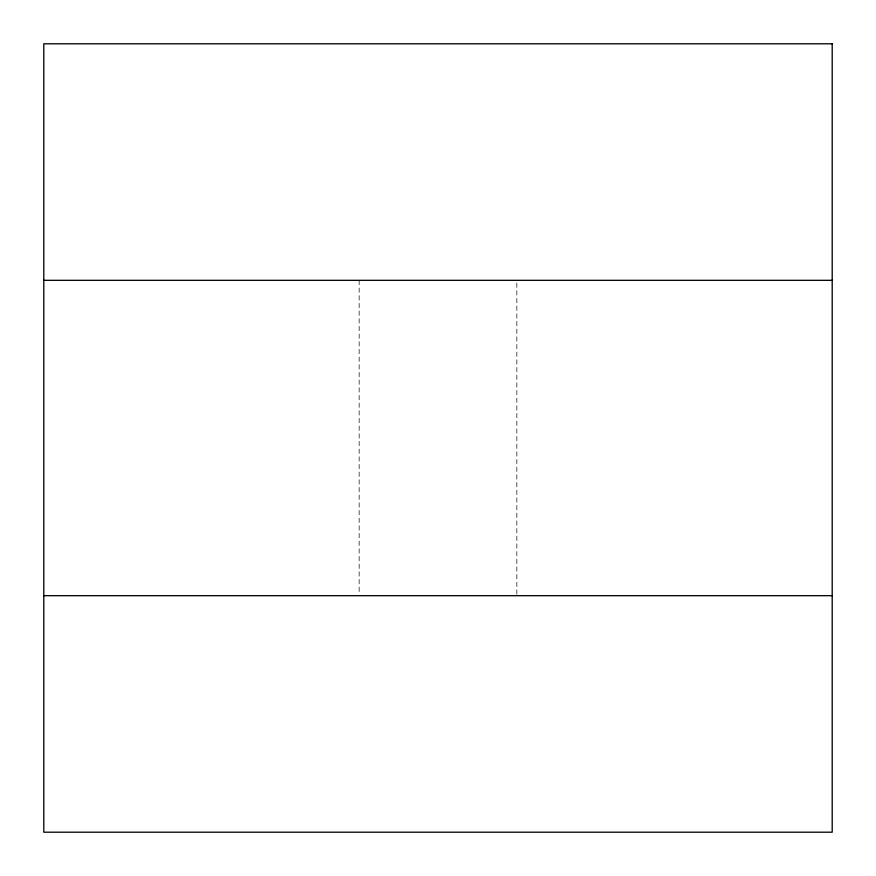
<?xml version="1.0" encoding="UTF-8"?>
<svg xmlns="http://www.w3.org/2000/svg" width="876" height="876" viewBox="0 0 876 876"><rect width="100%" height="100%" fill="white"/><g stroke="black" fill="none" stroke-linecap="round" stroke-linejoin="round"><path stroke-width="0.66" stroke-dasharray="4.38 3.29" d="M516.84 283.047L516.84 594.311M359.16 280.32L359.16 594.311"/><path stroke-width="1.31" d="M43.8 280.32L832.2 280.32M43.8 595.68L832.2 595.68M832.2 43.8L43.8 43.8L43.8 832.2L832.2 832.2L832.2 43.8"/></g></svg>
